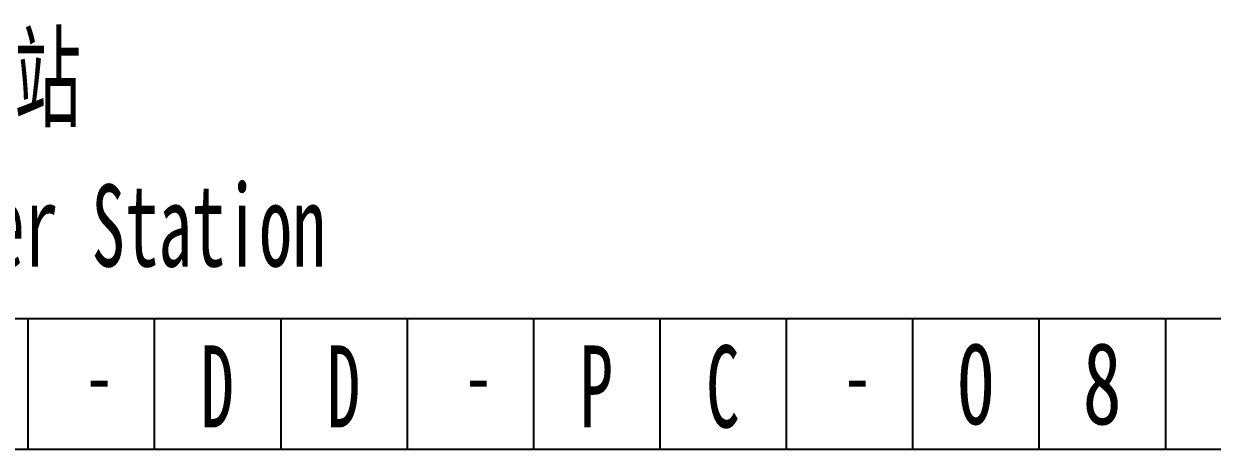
# Model space of a CAD drawing. Header units: millimetres. Extents: x 0 to 594, y 0 to 420.
# Drawn here: x 485.1 to 543.1, y 60.3 to 81 of the extents above; entities that cross this region are included whole.
import ezdxf
from ezdxf.enums import TextEntityAlignment as Align

# ---------------------------------------------------------------- set-up
doc = ezdxf.new("R2010")
doc.units = ezdxf.units.MM
doc.layers.add('GPDRAW', color=1, linetype='Continuous')
doc.layers.add('sign', color=7, linetype='Continuous')
doc.styles.add('ECL', font='SIMFANG_2312.TTF', dxfattribs={"width": 0.7, "height": 3})
doc.styles.add('LXL', font='SIMFANG_2312.TTF', dxfattribs={"width": 0.7, "height": 3})

# ---------------------------------------------------------------- blocks, each defined once
blk = doc.blocks.new('*U35')
at = {"layer": 'GPDRAW', "color": 0, "style": 'LXL', "width": 0.6}
for p in [(95.57, 3.059), (101.737, 3.059)]:
    blk.add_text('D', height=4, dxfattribs=at).set_placement(p, align=Align.MIDDLE)
at = {"layer": 'GPDRAW', "color": 5, "style": 'LXL', "width": 0.6}
for s, p in [('P', (114.07, 3.059)), ('C', (120.237, 3.059))]:
    blk.add_text(s, height=4, dxfattribs=at).set_placement(p, align=Align.MIDDLE)
at = {"layer": 'GPDRAW', "color": 7, "style": 'LXL', "width": 0.7}
for p in [(89.094, 2.045), (107.594, 2.045)]:
    blk.add_text('-', height=3, dxfattribs=at).set_placement(p)
blk = doc.blocks.new('*U36')
at = {"color": 0, "style": 'LXL', "width": 0.6}
for s, p in [('拉合尔±660kV换流站', (-0.602, 3.713)), ('±660kV Lahore Converter Station', (0.745, -3.432))]:
    blk.add_text(s, height=4, dxfattribs=at).set_placement(p, align=Align.MIDDLE)
blk = doc.blocks.new('XXDAFRAM-CH-HENG-A2')
at = {"linetype": 'Continuous'}
for p, q in [((485.333, 66.642), (485.333, 60.278)), ((491.5, 66.642), (491.5, 60.278)), ((497.667, 66.642), (497.667, 60.278)), ((503.833, 66.642), (503.833, 60.278)), ((510, 66.642), (510, 60.278)), ((516.167, 66.642), (516.167, 60.278)), ((522.333, 66.642), (522.333, 60.278)), ((528.5, 66.642), (528.5, 60.278)), ((534.667, 66.642), (534.667, 60.278)), ((540.833, 66.642), (540.833, 60.278))]:
    blk.add_line(p, q, dxfattribs=at)
at = {"layer": 'GPDRAW', "color": 3, "linetype": 'Continuous'}
blk.add_line((399, 66.642), (584, 66.642), dxfattribs=at)
at = {"layer": 'GPDRAW'}
blk.add_line((399, 66.642), (584, 66.642), dxfattribs=at)
at = {"layer": 'sign', "color": 1, "linetype": 'Continuous'}
blk.add_line((399, 60.278), (584, 60.278), dxfattribs=at)
for name, p in [('*U36', (473, 74.765)), ('*U35', (399, 60.278))]:
    blk.add_blockref(name, p)
at = {"linetype": 'Continuous', "style": 'ECL', "width": 0.7}
for tag, height, p in [('DESIGNSTATUS', 3.5, (571.853, 76.574)), ('ENDESIGNSTATUS', 3.5, (571.89, 70.889)), ('V', 4, (531.583, 63.46)), ('O', 4, (537.75, 63.46)), ('L', 4, (543.917, 63.46)), ('N', 4, (550.083, 63.46)), ('D', 4, (562.417, 63.46)), ('W', 4, (568.583, 63.46)), ('G', 4, (574.75, 63.46)), ('VEREN40', 4, (580.917, 63.46)), ('DWGNAME1', 5, (522.116, 48.707)), ('DWGENAME1', 5, (521.928, 42.132)), ('DWGNAME', 5, (521.928, 42.355)), ('DWGENAME', 5, (521.928, 35.7)), ('DWGNAME2', 5, (521.928, 35.057)), ('DWGENAME2', 5, (522.272, 28.907)), ('DWGNO', 4, (511.81, 15.139)), ('VEREN40', 4, (578.739, 15.139))]:
    blk.add_attdef(tag, text='', height=height, dxfattribs=at).set_placement(p, align=Align.MIDDLE)
at = {"style": 'ECL', "width": 0.7, "flags": 1}
for p in [(450.389, 48.278), (450.389, 40.278), (450.389, 32.278), (450.389, 24.278)]:
    blk.add_attdef('DATE', text='', height=5, dxfattribs=at).set_placement(p, align=Align.MIDDLE)
for tag, p in [('SJ1', (419.556, 44.278)), ('JH', (419.556, 36.278)), ('SH1', (419.556, 28.278)), ('PZ', (419.556, 20.278)), ('BL', (419.556, 10))]:
    blk.add_attdef(tag, p, '', height=5, dxfattribs=at)
at = {"layer": 'GPDRAW', "color": 0, "style": 'LXL', "width": 0.7}
blk.add_text('-', height=3, dxfattribs=at).set_placement((525.094, 62.322))

msp = doc.modelspace()

# ---------------------------------------------------------------- block references
ref = msp.add_blockref('XXDAFRAM-CH-HENG-A2', (0, 0))
ref.add_attrib('V', '0', dxfattribs={"linetype": 'Continuous', "height": 4, "style": 'ECL', "width": 0.7}).set_placement((531.583, 63.46), align=Align.MIDDLE)
ref.add_attrib('O', '8', dxfattribs={"linetype": 'Continuous', "height": 4, "style": 'ECL', "width": 0.7}).set_placement((537.75, 63.46), align=Align.MIDDLE)

doc.saveas('drawing.dxf')
